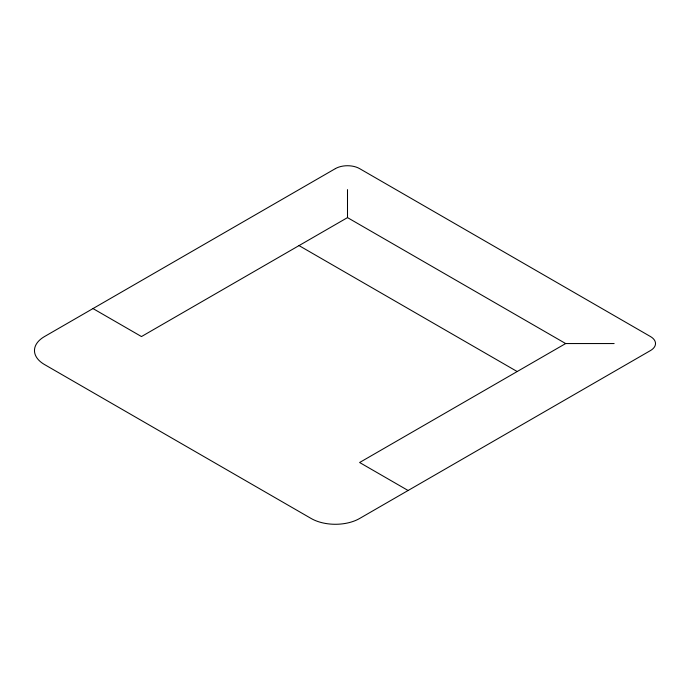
<?xml version="1.0" encoding="UTF-8"?>
<svg xmlns="http://www.w3.org/2000/svg" width="690" height="690" viewBox="0 0 690 690"><rect width="100%" height="100%" fill="white"/><g stroke="black" fill="none" stroke-linecap="round" stroke-linejoin="round"><path stroke-width="1.03" d="M614.135 343.551L565.653 343.551L347.501 217.609L141.476 336.556L92.995 308.568M565.653 343.551L359.619 462.507L408.101 490.495M299.029 245.597L517.181 371.539M347.501 189.621L347.501 217.609M335.383 168.627L44.514 336.556A34.276 19.794 0 0 0 44.514 364.544L311.147 518.483A34.276 19.794 0 0 0 359.619 518.483L650.489 350.555A17.138 9.893 0 0 0 650.489 336.556L359.619 168.627A17.138 9.893 0 0 0 335.383 168.627"/></g></svg>
